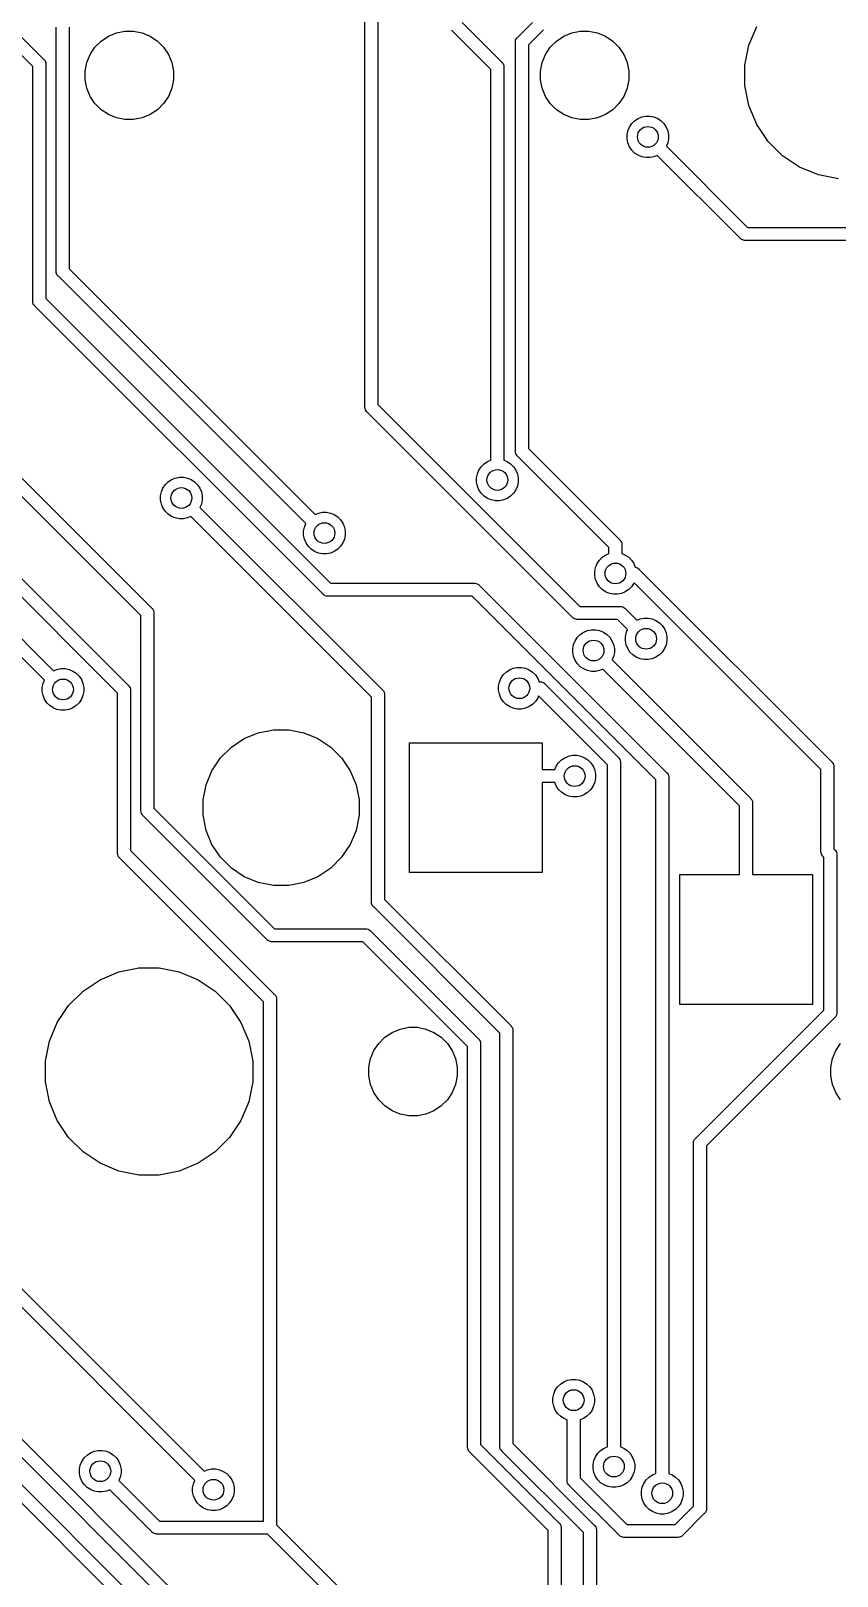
# Model space of a CAD drawing. Extents: x 1.2 to 14.9, y -4.9 to -0.3.
# Drawn here: x 8.805 to 9.416, y -3.367 to -2.196 of the extents above; entities that cross this region are included whole.
import ezdxf

# ---------------------------------------------------------------- set-up
doc = ezdxf.new("R2010")
doc.units = 0
doc.header["$MEASUREMENT"] = 0
doc.layers.add('BLACK', color=7, linetype='CONTINUOUS')

msp = doc.modelspace()

# ---------------------------------------------------------------- linework, layer by layer
at = {"layer": 'BLACK', "linetype": 'CONTINUOUS'}
for p, q in [((8.04728, -1.44973), (8.81513, -2.21758)), ((8.8069, -2.22327), (8.03905, -1.45542)), ((9.05855, -2.48132), (9.05855, -1.80537)), ((9.06839, -1.80717), (9.06839, -2.47952)), ((9.13228, -2.18998), (9.16222, -2.21992)), ((9.1742, -2.20114), (9.18556, -2.18978)), ((8.82463, -2.37834), (8.82463, -2.19347)), ((8.83448, -2.19347), (8.83448, -2.37654)), ((8.85864, -2.20398), (8.86413, -2.20031)), ((8.86413, -2.20031), (8.87023, -2.19779)), ((8.87023, -2.19779), (8.8767, -2.1965)), ((8.8767, -2.1965), (8.8833, -2.1965)), ((8.8833, -2.1965), (8.88977, -2.19779)), ((8.88977, -2.19779), (8.89587, -2.20031)), ((8.89587, -2.20031), (8.90136, -2.20398)), ((9.15399, -2.22561), (9.12405, -2.19567)), ((9.1734, -2.20204), (9.17386, -2.20148)), ((9.17386, -2.20148), (9.17402, -2.20129)), ((9.17386, -2.20148), (9.17386, -2.20148)), ((9.17402, -2.20129), (9.1742, -2.20114)), ((9.19379, -2.19547), (9.18243, -2.20683)), ((9.20364, -2.20398), (9.20913, -2.20031)), ((9.20913, -2.20031), (9.21523, -2.19779)), ((9.21523, -2.19779), (9.2217, -2.1965)), ((9.2217, -2.1965), (9.2283, -2.1965)), ((9.2283, -2.1965), (9.23477, -2.19779)), ((9.23477, -2.19779), (9.24087, -2.20031)), ((9.24087, -2.20031), (9.24635, -2.20398)), ((9.34952, -2.2071), (9.35543, -2.19282)), ((8.85031, -2.21413), (8.85398, -2.20864)), ((8.85398, -2.20864), (8.85864, -2.20398)), ((8.90136, -2.20398), (8.90602, -2.20864)), ((8.90602, -2.20864), (8.90969, -2.21413)), ((9.17257, -2.20479), (9.17266, -2.20382)), ((9.17259, -2.20503), (9.17257, -2.20479)), ((9.17259, -2.51459), (9.17259, -2.20503)), ((9.17266, -2.20382), (9.17294, -2.2029)), ((9.17294, -2.2029), (9.1734, -2.20204)), ((9.18243, -2.20683), (9.18243, -2.51279)), ((9.19531, -2.21413), (9.19898, -2.20864)), ((9.19898, -2.20864), (9.20364, -2.20398)), ((9.24635, -2.20398), (9.25102, -2.20864)), ((9.25102, -2.20864), (9.25469, -2.21413)), ((9.3465, -2.22227), (9.34952, -2.2071)), ((8.8069, -2.40099), (8.8069, -2.22327)), ((8.81513, -2.21758), (8.81532, -2.21773)), ((8.81532, -2.21773), (8.81547, -2.21792)), ((8.81547, -2.21792), (8.81547, -2.21792)), ((8.81547, -2.21792), (8.81593, -2.21848)), ((8.81593, -2.21848), (8.81624, -2.21906)), ((8.81624, -2.21906), (8.81639, -2.21934)), ((8.81639, -2.21934), (8.81667, -2.22026)), ((8.81667, -2.22026), (8.81674, -2.22099)), ((8.81674, -2.22099), (8.81674, -2.22099)), ((8.81674, -2.22099), (8.81677, -2.22123)), ((8.81677, -2.22123), (8.81674, -2.22147)), ((8.81674, -2.22147), (8.81674, -2.3992)), ((8.8465, -2.2267), (8.84779, -2.22023)), ((8.84779, -2.22023), (8.85031, -2.21413)), ((8.90969, -2.21413), (8.91221, -2.22023)), ((8.91221, -2.22023), (8.9135, -2.2267)), ((9.16222, -2.21992), (9.16241, -2.22007)), ((9.16241, -2.22007), (9.16256, -2.22026)), ((9.16256, -2.22026), (9.16303, -2.22082)), ((9.16303, -2.22082), (9.16333, -2.2214)), ((9.16333, -2.2214), (9.16348, -2.22168)), ((9.16348, -2.22168), (9.16376, -2.22261)), ((9.16376, -2.22261), (9.16383, -2.22333)), ((9.16383, -2.22333), (9.16383, -2.22333)), ((9.16383, -2.22333), (9.16386, -2.22357)), ((9.16386, -2.22357), (9.16383, -2.22381)), ((9.16383, -2.22381), (9.16383, -2.52161)), ((9.1915, -2.2267), (9.19279, -2.22023)), ((9.19279, -2.22023), (9.19531, -2.21413)), ((9.25469, -2.21413), (9.25721, -2.22023)), ((9.25721, -2.22023), (9.2585, -2.2267)), ((9.3465, -2.23773), (9.3465, -2.22227)), ((8.8465, -2.2333), (8.8465, -2.2267)), ((8.84779, -2.23977), (8.8465, -2.2333)), ((8.9135, -2.2333), (8.91221, -2.23977)), ((8.9135, -2.2267), (8.9135, -2.2333)), ((9.15399, -2.52161), (9.15399, -2.22561)), ((9.1915, -2.2333), (9.1915, -2.2267)), ((9.19279, -2.23977), (9.1915, -2.2333)), ((9.2585, -2.2333), (9.25721, -2.23977)), ((9.2585, -2.2267), (9.2585, -2.2333)), ((8.38728, -2.24596), (8.82264, -2.68131)), ((8.85031, -2.24587), (8.84779, -2.23977)), ((8.85398, -2.25135), (8.85031, -2.24587)), ((8.90969, -2.24587), (8.90602, -2.25135)), ((8.91221, -2.23977), (8.90969, -2.24587)), ((9.19531, -2.24587), (9.19279, -2.23977)), ((9.19898, -2.25135), (9.19531, -2.24587)), ((9.25469, -2.24587), (9.25102, -2.25135)), ((9.25721, -2.23977), (9.25469, -2.24587)), ((9.34952, -2.2529), (9.3465, -2.23773)), ((8.81568, -2.68827), (8.37905, -2.25165)), ((8.87114, -2.69822), (8.43038, -2.25746)), ((8.43861, -2.25177), (8.87937, -2.69253)), ((8.85864, -2.25602), (8.85398, -2.25135)), ((8.86413, -2.25969), (8.85864, -2.25602)), ((8.87023, -2.26221), (8.86413, -2.25969)), ((8.89587, -2.25969), (8.88977, -2.26221)), ((8.90136, -2.25602), (8.89587, -2.25969)), ((8.90602, -2.25135), (8.90136, -2.25602)), ((9.20364, -2.25602), (9.19898, -2.25135)), ((9.20913, -2.25969), (9.20364, -2.25602)), ((9.21523, -2.26221), (9.20913, -2.25969)), ((9.24087, -2.25969), (9.23477, -2.26221)), ((9.24635, -2.25602), (9.24087, -2.25969)), ((9.25102, -2.25135), (9.24635, -2.25602)), ((9.35543, -2.26718), (9.34952, -2.2529)), ((8.8767, -2.2635), (8.87023, -2.26221)), ((8.8833, -2.2635), (8.8767, -2.2635)), ((8.88977, -2.26221), (8.8833, -2.2635)), ((9.2217, -2.2635), (9.21523, -2.26221)), ((9.2283, -2.2635), (9.2217, -2.2635)), ((9.23477, -2.26221), (9.2283, -2.2635)), ((9.25717, -2.27504), (9.25777, -2.272)), ((9.25777, -2.272), (9.25896, -2.26913)), ((9.25896, -2.26913), (9.26069, -2.26655)), ((9.26069, -2.26655), (9.26288, -2.26436)), ((9.26288, -2.26436), (9.26546, -2.26263)), ((9.26546, -2.26263), (9.26832, -2.26145)), ((9.26832, -2.26145), (9.27137, -2.26084)), ((9.27137, -2.26084), (9.27447, -2.26084)), ((9.27447, -2.26084), (9.27751, -2.26145)), ((9.27751, -2.26145), (9.28038, -2.26263)), ((9.28038, -2.26263), (9.28296, -2.26436)), ((9.28296, -2.26436), (9.28515, -2.26655)), ((9.28515, -2.26655), (9.28687, -2.26913)), ((9.28687, -2.26913), (9.28806, -2.272)), ((9.28806, -2.272), (9.28867, -2.27504)), ((9.36403, -2.28004), (9.35543, -2.26718)), ((9.25717, -2.27814), (9.25717, -2.27504)), ((9.25777, -2.28118), (9.25717, -2.27814)), ((9.25896, -2.28405), (9.25777, -2.28118)), ((9.28806, -2.28118), (9.28701, -2.28372)), ((9.28701, -2.28372), (9.34848, -2.34519)), ((9.28867, -2.27814), (9.28806, -2.28118)), ((9.28867, -2.27504), (9.28867, -2.27814)), ((9.37496, -2.29097), (9.36403, -2.28004)), ((9.26069, -2.28663), (9.25896, -2.28405)), ((9.26288, -2.28882), (9.26069, -2.28663)), ((9.26546, -2.29055), (9.26288, -2.28882)), ((9.26832, -2.29173), (9.26546, -2.29055)), ((9.27137, -2.29234), (9.26832, -2.29173)), ((9.27447, -2.29234), (9.27137, -2.29234)), ((9.27751, -2.29173), (9.27447, -2.29234)), ((9.28005, -2.29068), (9.27751, -2.29173)), ((9.34279, -2.35342), (9.28005, -2.29068)), ((9.38782, -2.29957), (9.37496, -2.29097)), ((9.4021, -2.30548), (9.38782, -2.29957)), ((9.41727, -2.3085), (9.4021, -2.30548)), ((8.59182, -2.3285), (8.8971, -2.63378)), ((8.88887, -2.63947), (8.58359, -2.33419)), ((9.34294, -2.35361), (9.34279, -2.35342)), ((9.34313, -2.35376), (9.34294, -2.35361)), ((9.34369, -2.35423), (9.34313, -2.35376)), ((9.34848, -2.34519), (9.49147, -2.34519)), ((9.34455, -2.35468), (9.34369, -2.35423)), ((9.34548, -2.35496), (9.34455, -2.35468)), ((9.3462, -2.35504), (9.34548, -2.35496)), ((9.34644, -2.35506), (9.3462, -2.35504)), ((9.3462, -2.35504), (9.3462, -2.35504)), ((9.34668, -2.35504), (9.34644, -2.35506)), ((9.49147, -2.35504), (9.34668, -2.35504)), ((8.83448, -2.37654), (9.02073, -2.56279)), ((8.82461, -2.37858), (8.82463, -2.37834)), ((8.82463, -2.37882), (8.82461, -2.37858)), ((8.82471, -2.37954), (8.82463, -2.37882)), ((8.82463, -2.37882), (8.82463, -2.37882)), ((8.82499, -2.38047), (8.82471, -2.37954)), ((8.82544, -2.38133), (8.82499, -2.38047)), ((8.82606, -2.38208), (8.82544, -2.38133)), ((8.82625, -2.38223), (8.82606, -2.38208)), ((9.01377, -2.56975), (8.82625, -2.38223)), ((8.81674, -2.3992), (9.03251, -2.61497)), ((8.80688, -2.40124), (8.8069, -2.40099)), ((8.80697, -2.4022), (8.80688, -2.40124)), ((8.80725, -2.40313), (8.80697, -2.4022)), ((8.80771, -2.40398), (8.80725, -2.40313)), ((8.80813, -2.40449), (8.80771, -2.40398)), ((8.80833, -2.40473), (8.80813, -2.40449)), ((8.80851, -2.40489), (8.80833, -2.40473)), ((9.02683, -2.6232), (8.80851, -2.40489)), ((9.05853, -2.48156), (9.05855, -2.48132)), ((9.05855, -2.4818), (9.05853, -2.48156)), ((9.05862, -2.48252), (9.05855, -2.4818)), ((9.05855, -2.4818), (9.05855, -2.4818)), ((9.0589, -2.48345), (9.05862, -2.48252)), ((9.06839, -2.47952), (9.22133, -2.63246)), ((9.05936, -2.48431), (9.0589, -2.48345)), ((9.05998, -2.48506), (9.05936, -2.48431)), ((9.06016, -2.48521), (9.05998, -2.48506)), ((9.21564, -2.64069), (9.06016, -2.48521)), ((9.17257, -2.51483), (9.17259, -2.51459)), ((9.17259, -2.51507), (9.17257, -2.51483)), ((9.17266, -2.5158), (9.17259, -2.51507)), ((9.17259, -2.51507), (9.17259, -2.51507)), ((9.17294, -2.51672), (9.17266, -2.5158)), ((9.1734, -2.51758), (9.17294, -2.51672)), ((9.17402, -2.51833), (9.1734, -2.51758)), ((9.18243, -2.51279), (9.2517, -2.58206)), ((9.14377, -2.53202), (9.14496, -2.52916)), ((9.14496, -2.52916), (9.14668, -2.52658)), ((9.14668, -2.52658), (9.14887, -2.52439)), ((9.14887, -2.52439), (9.15145, -2.52266)), ((9.15145, -2.52266), (9.15399, -2.52161)), ((9.16383, -2.52161), (9.16637, -2.52266)), ((9.16637, -2.52266), (9.16895, -2.52439)), ((9.16895, -2.52439), (9.17115, -2.52658)), ((9.17115, -2.52658), (9.17287, -2.52916)), ((9.17287, -2.52916), (9.17406, -2.53202)), ((9.1742, -2.51848), (9.17402, -2.51833)), ((9.24347, -2.58775), (9.1742, -2.51848)), ((8.90553, -2.54284), (8.90725, -2.54026)), ((8.90725, -2.54026), (8.90945, -2.53807)), ((8.90945, -2.53807), (8.91202, -2.53634)), ((8.91202, -2.53634), (8.91489, -2.53516)), ((8.91489, -2.53516), (8.91793, -2.53455)), ((8.91793, -2.53455), (8.92104, -2.53455)), ((8.92104, -2.53455), (8.92408, -2.53516)), ((8.92408, -2.53516), (8.92694, -2.53634)), ((8.92694, -2.53634), (8.92952, -2.53807)), ((8.92952, -2.53807), (8.93172, -2.54026)), ((8.93172, -2.54026), (8.93344, -2.54284)), ((9.14317, -2.53507), (9.14377, -2.53202)), ((9.14317, -2.53817), (9.14317, -2.53507)), ((9.14377, -2.54121), (9.14317, -2.53817)), ((9.14496, -2.54408), (9.14377, -2.54121)), ((9.17406, -2.54121), (9.17287, -2.54408)), ((9.17406, -2.53202), (9.17466, -2.53507)), ((9.17466, -2.53817), (9.17406, -2.54121)), ((9.17466, -2.53507), (9.17466, -2.53817)), ((8.90374, -2.54875), (8.90434, -2.54571)), ((8.90374, -2.55185), (8.90374, -2.54875)), ((8.90434, -2.55489), (8.90374, -2.55185)), ((8.90434, -2.54571), (8.90553, -2.54284)), ((8.93344, -2.54284), (8.93463, -2.54571)), ((8.93463, -2.54571), (8.93523, -2.54875)), ((8.93523, -2.55185), (8.93463, -2.55489)), ((8.93523, -2.54875), (8.93523, -2.55185)), ((9.14668, -2.54666), (9.14496, -2.54408)), ((9.14887, -2.54885), (9.14668, -2.54666)), ((9.15145, -2.55057), (9.14887, -2.54885)), ((9.15432, -2.55176), (9.15145, -2.55057)), ((9.15736, -2.55237), (9.15432, -2.55176)), ((9.16046, -2.55237), (9.15736, -2.55237)), ((9.16351, -2.55176), (9.16046, -2.55237)), ((9.16637, -2.55057), (9.16351, -2.55176)), ((9.16895, -2.54885), (9.16637, -2.55057)), ((9.17115, -2.54666), (9.16895, -2.54885)), ((9.17287, -2.54408), (9.17115, -2.54666)), ((8.90553, -2.55776), (8.90434, -2.55489)), ((8.90725, -2.56034), (8.90553, -2.55776)), ((8.90945, -2.56253), (8.90725, -2.56034)), ((8.91202, -2.56425), (8.90945, -2.56253)), ((8.91489, -2.56544), (8.91202, -2.56425)), ((8.92662, -2.56439), (8.92408, -2.56544)), ((9.06357, -2.70134), (8.92662, -2.56439)), ((8.93463, -2.55489), (8.93358, -2.55743)), ((8.93358, -2.55743), (9.0718, -2.69565)), ((9.02073, -2.56279), (9.02327, -2.56174)), ((9.02327, -2.56174), (9.02631, -2.56114)), ((9.02631, -2.56114), (9.02941, -2.56114)), ((9.02941, -2.56114), (9.03246, -2.56174)), ((9.03246, -2.56174), (9.03532, -2.56293)), ((9.03532, -2.56293), (9.0379, -2.56465)), ((9.0379, -2.56465), (9.04009, -2.56685)), ((8.91793, -2.56605), (8.91489, -2.56544)), ((8.92104, -2.56605), (8.91793, -2.56605)), ((8.92408, -2.56544), (8.92104, -2.56605)), ((9.01211, -2.57533), (9.01272, -2.57229)), ((9.01211, -2.57844), (9.01211, -2.57533)), ((9.01272, -2.57229), (9.01377, -2.56975)), ((9.04009, -2.56685), (9.04182, -2.56943)), ((9.04182, -2.56943), (9.04301, -2.57229)), ((9.04301, -2.57229), (9.04361, -2.57533)), ((9.04361, -2.57533), (9.04361, -2.57844)), ((9.01272, -2.58148), (9.01211, -2.57844)), ((9.01391, -2.58435), (9.01272, -2.58148)), ((9.01563, -2.58692), (9.01391, -2.58435)), ((9.01782, -2.58912), (9.01563, -2.58692)), ((9.04009, -2.58692), (9.0379, -2.58912)), ((9.04182, -2.58435), (9.04009, -2.58692)), ((9.04301, -2.58148), (9.04182, -2.58435)), ((9.04361, -2.57844), (9.04301, -2.58148)), ((9.24347, -2.59249), (9.24347, -2.58775)), ((9.2517, -2.58206), (9.25189, -2.58222)), ((9.25189, -2.58222), (9.25204, -2.5824)), ((9.25204, -2.5824), (9.25204, -2.5824)), ((9.25204, -2.5824), (9.25251, -2.58297)), ((9.25251, -2.58297), (9.25289, -2.58369)), ((9.25289, -2.58369), (9.25296, -2.58382)), ((9.25296, -2.58382), (9.25324, -2.58475)), ((9.25324, -2.58475), (9.25331, -2.58547)), ((9.25331, -2.58547), (9.25331, -2.58547)), ((9.25331, -2.58547), (9.25334, -2.58571)), ((9.25334, -2.58571), (9.25331, -2.58595)), ((9.25331, -2.58595), (9.25331, -2.59249)), ((9.0204, -2.59084), (9.01782, -2.58912)), ((9.02327, -2.59203), (9.0204, -2.59084)), ((9.02631, -2.59263), (9.02327, -2.59203)), ((9.02941, -2.59263), (9.02631, -2.59263)), ((9.03246, -2.59203), (9.02941, -2.59263)), ((9.03532, -2.59084), (9.03246, -2.59203)), ((9.0379, -2.58912), (9.03532, -2.59084)), ((9.23444, -2.60004), (9.23616, -2.59746)), ((9.23616, -2.59746), (9.23835, -2.59527)), ((9.23835, -2.59527), (9.24093, -2.59354)), ((9.24093, -2.59354), (9.24347, -2.59249)), ((9.25331, -2.59249), (9.25585, -2.59354)), ((9.25585, -2.59354), (9.25843, -2.59527)), ((9.25843, -2.59527), (9.26063, -2.59746)), ((9.26063, -2.59746), (9.26235, -2.60004)), ((9.23265, -2.60595), (9.23325, -2.60291)), ((9.23265, -2.60905), (9.23265, -2.60595)), ((9.23325, -2.61209), (9.23265, -2.60905)), ((9.23325, -2.60291), (9.23444, -2.60004)), ((9.26235, -2.60004), (9.26343, -2.60265)), ((9.26343, -2.60265), (9.26344, -2.60265)), ((9.26344, -2.60265), (9.26436, -2.60293)), ((9.26436, -2.60293), (9.26522, -2.60339)), ((9.26522, -2.60339), (9.26597, -2.604)), ((9.26597, -2.604), (9.26612, -2.60419)), ((9.26612, -2.60419), (9.41229, -2.75036)), ((9.02698, -2.62339), (9.02683, -2.6232)), ((9.02717, -2.62354), (9.02698, -2.62339)), ((9.03251, -2.61497), (9.1415, -2.61497)), ((9.1415, -2.61497), (9.14174, -2.61494)), ((9.14174, -2.61494), (9.14198, -2.61497)), ((9.14198, -2.61497), (9.14198, -2.61497)), ((9.14198, -2.61497), (9.1427, -2.61504)), ((9.1427, -2.61504), (9.14363, -2.61532)), ((9.14363, -2.61532), (9.14448, -2.61578)), ((9.14448, -2.61578), (9.14523, -2.61639)), ((9.14523, -2.61639), (9.14539, -2.61658)), ((9.14539, -2.61658), (9.28715, -2.75835)), ((9.23444, -2.61496), (9.23325, -2.61209)), ((9.23616, -2.61754), (9.23444, -2.61496)), ((9.23835, -2.61973), (9.23616, -2.61754)), ((9.24093, -2.62146), (9.23835, -2.61973)), ((9.2438, -2.62264), (9.24093, -2.62146)), ((9.24684, -2.62325), (9.2438, -2.62264)), ((9.24994, -2.62325), (9.24684, -2.62325)), ((9.25299, -2.62264), (9.24994, -2.62325)), ((9.25585, -2.62146), (9.25299, -2.62264)), ((9.25843, -2.61973), (9.25585, -2.62146)), ((9.26063, -2.61754), (9.25843, -2.61973)), ((9.26235, -2.61496), (9.26063, -2.61754)), ((9.26253, -2.61452), (9.26235, -2.61496)), ((9.40406, -2.75605), (9.26253, -2.61452)), ((8.8971, -2.63378), (8.89729, -2.63393)), ((8.89729, -2.63393), (8.89744, -2.63412)), ((8.89744, -2.63412), (8.8979, -2.63468)), ((8.8979, -2.63468), (8.89801, -2.63489)), ((8.89801, -2.63489), (8.89836, -2.63554)), ((9.02754, -2.62384), (9.02717, -2.62354)), ((9.02717, -2.62354), (9.02717, -2.62354)), ((9.02773, -2.624), (9.02754, -2.62384)), ((9.02858, -2.62446), (9.02773, -2.624)), ((9.02951, -2.62474), (9.02858, -2.62446)), ((9.03023, -2.62481), (9.02951, -2.62474)), ((9.03024, -2.62481), (9.03023, -2.62481)), ((9.03048, -2.62483), (9.03024, -2.62481)), ((9.03072, -2.62481), (9.03048, -2.62483)), ((9.1397, -2.62481), (9.03072, -2.62481)), ((9.27892, -2.76403), (9.1397, -2.62481)), ((9.22133, -2.63246), (9.25172, -2.63246)), ((9.25172, -2.63246), (9.25196, -2.63243)), ((9.25196, -2.63243), (9.25221, -2.63246)), ((9.25221, -2.63246), (9.25221, -2.63246)), ((9.25221, -2.63246), (9.25293, -2.63253)), ((9.25293, -2.63253), (9.25386, -2.63281)), ((9.25386, -2.63281), (9.25471, -2.63327)), ((9.25471, -2.63327), (9.25546, -2.63388)), ((9.25546, -2.63388), (9.25562, -2.63407)), ((9.25562, -2.63407), (9.26448, -2.64294)), ((8.88887, -2.78728), (8.88887, -2.63947)), ((8.89836, -2.63554), (8.89864, -2.63646)), ((8.89864, -2.63646), (8.89871, -2.63719)), ((8.89871, -2.63719), (8.89871, -2.63719)), ((8.89871, -2.63719), (8.89874, -2.63743)), ((8.89874, -2.63743), (8.89871, -2.63767)), ((8.89871, -2.63767), (8.89871, -2.78549)), ((9.21579, -2.64087), (9.21564, -2.64069)), ((9.21598, -2.64103), (9.21579, -2.64087)), ((9.2162, -2.64121), (9.21598, -2.64103)), ((9.21598, -2.64103), (9.21598, -2.64103)), ((9.21654, -2.64149), (9.2162, -2.64121)), ((9.2174, -2.64195), (9.21654, -2.64149)), ((9.21833, -2.64223), (9.2174, -2.64195)), ((9.21905, -2.6423), (9.21833, -2.64223)), ((9.21929, -2.64232), (9.21905, -2.6423)), ((9.21905, -2.6423), (9.21905, -2.6423)), ((9.21953, -2.6423), (9.21929, -2.64232)), ((9.24993, -2.6423), (9.21953, -2.6423)), ((9.25752, -2.6499), (9.24993, -2.6423)), ((9.26448, -2.64294), (9.26702, -2.64188)), ((9.26702, -2.64188), (9.27006, -2.64128)), ((9.27006, -2.64128), (9.27317, -2.64128)), ((9.27317, -2.64128), (9.27621, -2.64188)), ((9.27621, -2.64188), (9.27907, -2.64307)), ((9.27907, -2.64307), (9.28165, -2.6448)), ((9.28165, -2.6448), (9.28385, -2.64699)), ((9.21664, -2.66134), (9.21782, -2.65848)), ((9.21782, -2.65848), (9.21955, -2.6559)), ((9.21955, -2.6559), (9.22174, -2.6537)), ((9.22174, -2.6537), (9.22432, -2.65198)), ((9.22432, -2.65198), (9.22719, -2.65079)), ((9.22719, -2.65079), (9.23023, -2.65019)), ((9.23023, -2.65019), (9.23333, -2.65019)), ((9.23333, -2.65019), (9.23637, -2.65079)), ((9.23637, -2.65079), (9.23924, -2.65198)), ((9.23924, -2.65198), (9.24182, -2.6537)), ((9.24182, -2.6537), (9.24401, -2.6559)), ((9.24401, -2.6559), (9.24574, -2.65848)), ((9.24574, -2.65848), (9.24692, -2.66134)), ((9.25587, -2.65548), (9.25647, -2.65243)), ((9.25587, -2.65858), (9.25587, -2.65548)), ((9.25647, -2.66162), (9.25587, -2.65858)), ((9.25647, -2.65243), (9.25752, -2.6499)), ((9.28385, -2.64699), (9.28557, -2.64957)), ((9.28557, -2.64957), (9.28676, -2.65243)), ((9.28676, -2.65243), (9.28736, -2.65548)), ((9.28736, -2.65858), (9.28676, -2.66162)), ((9.28736, -2.65548), (9.28736, -2.65858)), ((9.21603, -2.66439), (9.21664, -2.66134)), ((9.21603, -2.66749), (9.21603, -2.66439)), ((9.21664, -2.67053), (9.21603, -2.66749)), ((9.24692, -2.66134), (9.24753, -2.66439)), ((9.24753, -2.66749), (9.24692, -2.67053)), ((9.24753, -2.66439), (9.24753, -2.66749)), ((9.25766, -2.66449), (9.25647, -2.66162)), ((9.25938, -2.66707), (9.25766, -2.66449)), ((9.26158, -2.66926), (9.25938, -2.66707)), ((9.26415, -2.67098), (9.26158, -2.66926)), ((9.28165, -2.66926), (9.27907, -2.67098)), ((9.28385, -2.66707), (9.28165, -2.66926)), ((9.28557, -2.66449), (9.28385, -2.66707)), ((9.28676, -2.66162), (9.28557, -2.66449)), ((8.82264, -2.68131), (8.82518, -2.68026)), ((8.82518, -2.68026), (8.82822, -2.67966)), ((8.82822, -2.67966), (8.83132, -2.67966)), ((8.83132, -2.67966), (8.83437, -2.68026)), ((8.83437, -2.68026), (8.83723, -2.68145)), ((8.83723, -2.68145), (8.83981, -2.68317)), ((9.16549, -2.68226), (9.16807, -2.68054)), ((9.16807, -2.68054), (9.17094, -2.67935)), ((9.17094, -2.67935), (9.17398, -2.67874)), ((9.17398, -2.67874), (9.17708, -2.67874)), ((9.17708, -2.67874), (9.18013, -2.67935)), ((9.18013, -2.67935), (9.18299, -2.68054)), ((9.18299, -2.68054), (9.18557, -2.68226)), ((9.21782, -2.6734), (9.21664, -2.67053)), ((9.21955, -2.67598), (9.21782, -2.6734)), ((9.22174, -2.67817), (9.21955, -2.67598)), ((9.22432, -2.67989), (9.22174, -2.67817)), ((9.22719, -2.68108), (9.22432, -2.67989)), ((9.23023, -2.68169), (9.22719, -2.68108)), ((9.23333, -2.68169), (9.23023, -2.68169)), ((9.23637, -2.68108), (9.23333, -2.68169)), ((9.23891, -2.68003), (9.23637, -2.68108)), ((9.34244, -2.78356), (9.23891, -2.68003)), ((9.24692, -2.67053), (9.24587, -2.67307)), ((9.24587, -2.67307), (9.35067, -2.77787)), ((9.26702, -2.67217), (9.26415, -2.67098)), ((9.27006, -2.67278), (9.26702, -2.67217)), ((9.27317, -2.67278), (9.27006, -2.67278)), ((9.27621, -2.67217), (9.27317, -2.67278)), ((9.27907, -2.67098), (9.27621, -2.67217)), ((8.81402, -2.69385), (8.81463, -2.69081)), ((8.81463, -2.69081), (8.81568, -2.68827)), ((8.83981, -2.68317), (8.842, -2.68537)), ((8.842, -2.68537), (8.84373, -2.68795)), ((8.84373, -2.68795), (8.84491, -2.69081)), ((8.84491, -2.69081), (8.84552, -2.69385)), ((8.87937, -2.69253), (8.87956, -2.69268)), ((8.87956, -2.69268), (8.87971, -2.69287)), ((8.87971, -2.69287), (8.87971, -2.69287)), ((8.87971, -2.69287), (8.88009, -2.69333)), ((8.88009, -2.69333), (8.88017, -2.69343)), ((8.88017, -2.69343), (8.88063, -2.69428)), ((9.15978, -2.69294), (9.16039, -2.6899)), ((9.15978, -2.69604), (9.15978, -2.69294)), ((9.16039, -2.6899), (9.16158, -2.68703)), ((9.16158, -2.68703), (9.1633, -2.68445)), ((9.1633, -2.68445), (9.16549, -2.68226)), ((9.18557, -2.68226), (9.18776, -2.68445)), ((9.18776, -2.68445), (9.18949, -2.68703)), ((9.18949, -2.68703), (9.19054, -2.68957)), ((9.19054, -2.68957), (9.19102, -2.68957)), ((9.19102, -2.68957), (9.19126, -2.68955)), ((9.19126, -2.68955), (9.1915, -2.68957)), ((9.1915, -2.68957), (9.19151, -2.68957)), ((9.19151, -2.68957), (9.19223, -2.68964)), ((9.19223, -2.68964), (9.19316, -2.68992)), ((9.19316, -2.68992), (9.19401, -2.69038)), ((9.19401, -2.69038), (9.19476, -2.691)), ((9.19476, -2.691), (9.19491, -2.69118)), ((9.19491, -2.69118), (9.25049, -2.74676)), ((8.81402, -2.69696), (8.81402, -2.69385)), ((8.81463, -2.7), (8.81402, -2.69696)), ((8.81582, -2.70287), (8.81463, -2.7)), ((8.81754, -2.70544), (8.81582, -2.70287)), ((8.81973, -2.70764), (8.81754, -2.70544)), ((8.842, -2.70544), (8.83981, -2.70764)), ((8.84373, -2.70287), (8.842, -2.70544)), ((8.84491, -2.7), (8.84373, -2.70287)), ((8.84552, -2.69696), (8.84491, -2.7)), ((8.84552, -2.69385), (8.84552, -2.69696)), ((8.87114, -2.81931), (8.87114, -2.69822)), ((8.88063, -2.69428), (8.88091, -2.69521)), ((8.88091, -2.69521), (8.88098, -2.69594)), ((8.88098, -2.69594), (8.88098, -2.69594)), ((8.88098, -2.69594), (8.881, -2.69618)), ((8.881, -2.69618), (8.88098, -2.69642)), ((8.88098, -2.69642), (8.88098, -2.81751)), ((9.06357, -2.8564), (9.06357, -2.70134)), ((9.0718, -2.69565), (9.07198, -2.69581)), ((9.07198, -2.69581), (9.07214, -2.69599)), ((9.07214, -2.69599), (9.07214, -2.69599)), ((9.07214, -2.69599), (9.0726, -2.69656)), ((9.0726, -2.69656), (9.07281, -2.69696)), ((9.07281, -2.69696), (9.07306, -2.69741)), ((9.07306, -2.69741), (9.07334, -2.69834)), ((9.07334, -2.69834), (9.07341, -2.69906)), ((9.07341, -2.69906), (9.07341, -2.69906)), ((9.07341, -2.69906), (9.07343, -2.6993)), ((9.07343, -2.6993), (9.07341, -2.69954)), ((9.07341, -2.69954), (9.07341, -2.8546)), ((9.16039, -2.69909), (9.15978, -2.69604)), ((9.16158, -2.70195), (9.16039, -2.69909)), ((9.1633, -2.70453), (9.16158, -2.70195)), ((9.16549, -2.70672), (9.1633, -2.70453)), ((9.18776, -2.70453), (9.18557, -2.70672)), ((9.18949, -2.70195), (9.18776, -2.70453)), ((9.19015, -2.70034), (9.18949, -2.70195)), ((9.24226, -2.75245), (9.19015, -2.70034)), ((8.82231, -2.70936), (8.81973, -2.70764)), ((8.82518, -2.71055), (8.82231, -2.70936)), ((8.82822, -2.71115), (8.82518, -2.71055)), ((8.83132, -2.71115), (8.82822, -2.71115)), ((8.83437, -2.71055), (8.83132, -2.71115)), ((8.83723, -2.70936), (8.83437, -2.71055)), ((8.83981, -2.70764), (8.83723, -2.70936)), ((9.16807, -2.70845), (9.16549, -2.70672)), ((9.17094, -2.70963), (9.16807, -2.70845)), ((9.17398, -2.71024), (9.17094, -2.70963)), ((9.17708, -2.71024), (9.17398, -2.71024)), ((9.18013, -2.70963), (9.17708, -2.71024)), ((9.18299, -2.70845), (9.18013, -2.70963)), ((9.18557, -2.70672), (9.18299, -2.70845)), ((8.96703, -2.73267), (8.97777, -2.72821)), ((8.97777, -2.72821), (8.98918, -2.72594)), ((8.98918, -2.72594), (9.00082, -2.72594)), ((9.00082, -2.72594), (9.01223, -2.72821)), ((9.01223, -2.72821), (9.02297, -2.73267)), ((8.94913, -2.74735), (8.95735, -2.73913)), ((8.95735, -2.73913), (8.96703, -2.73267)), ((9.02297, -2.73267), (9.03265, -2.73913)), ((9.03265, -2.73913), (9.04087, -2.74735)), ((9.09244, -2.83421), (9.09244, -2.73579)), ((9.09244, -2.73579), (9.19283, -2.73579)), ((9.19283, -2.73579), (9.19283, -2.75618)), ((8.94267, -2.75703), (8.94913, -2.74735)), ((9.04087, -2.74735), (9.04733, -2.75703)), ((9.20353, -2.75364), (9.20526, -2.75106)), ((9.20526, -2.75106), (9.20745, -2.74887)), ((9.20745, -2.74887), (9.21003, -2.74715)), ((9.21003, -2.74715), (9.21289, -2.74596)), ((9.21289, -2.74596), (9.21594, -2.74535)), ((9.21594, -2.74535), (9.21904, -2.74535)), ((9.21904, -2.74535), (9.22208, -2.74596)), ((9.22208, -2.74596), (9.22495, -2.74715)), ((9.22495, -2.74715), (9.22753, -2.74887)), ((9.22753, -2.74887), (9.22972, -2.75106)), ((9.22972, -2.75106), (9.23144, -2.75364)), ((9.25049, -2.74676), (9.25068, -2.74691)), ((9.25068, -2.74691), (9.25083, -2.7471)), ((9.25083, -2.7471), (9.25083, -2.7471)), ((9.25083, -2.7471), (9.25108, -2.74741)), ((9.25108, -2.74741), (9.25129, -2.74766)), ((9.25129, -2.74766), (9.25175, -2.74852)), ((9.25175, -2.74852), (9.25203, -2.74944)), ((9.25203, -2.74944), (9.2521, -2.75017)), ((9.2521, -2.75017), (9.2521, -2.75017)), ((9.2521, -2.75017), (9.25213, -2.75041)), ((9.25213, -2.75041), (9.2521, -2.75065)), ((9.2521, -2.75065), (9.2521, -3.26941)), ((9.41229, -2.75036), (9.41248, -2.75052)), ((9.41248, -2.75052), (9.41263, -2.7507)), ((9.41263, -2.7507), (9.41263, -2.7507)), ((9.41263, -2.7507), (9.41282, -2.75093)), ((9.41282, -2.75093), (9.4131, -2.75126)), ((9.4131, -2.75126), (9.41355, -2.75212)), ((9.41355, -2.75212), (9.41383, -2.75305)), ((8.93821, -2.76777), (8.94267, -2.75703)), ((9.04733, -2.75703), (9.05179, -2.76777)), ((9.19283, -2.75618), (9.20248, -2.75618)), ((9.20248, -2.75618), (9.20353, -2.75364)), ((9.23144, -2.75364), (9.23263, -2.75651)), ((9.23263, -2.75651), (9.23324, -2.75955)), ((9.23324, -2.76265), (9.23263, -2.7657)), ((9.23324, -2.75955), (9.23324, -2.76265)), ((9.24226, -3.26941), (9.24226, -2.75245)), ((9.28715, -2.75835), (9.28734, -2.7585)), ((9.28734, -2.7585), (9.28749, -2.75869)), ((9.28749, -2.75869), (9.28795, -2.75925)), ((9.28795, -2.75925), (9.28812, -2.75955)), ((9.28812, -2.75955), (9.28841, -2.7601)), ((9.28841, -2.7601), (9.28869, -2.76103)), ((9.28869, -2.76103), (9.28876, -2.76175)), ((9.28876, -2.76175), (9.28876, -2.76175)), ((9.28876, -2.76175), (9.28879, -2.762)), ((9.28879, -2.762), (9.28876, -2.76224)), ((9.28876, -2.76224), (9.28876, -3.28965)), ((9.40406, -2.81814), (9.40406, -2.75605)), ((9.41383, -2.75305), (9.41391, -2.75377)), ((9.41391, -2.75377), (9.41391, -2.75377)), ((9.41391, -2.75377), (9.41393, -2.75401)), ((9.41393, -2.75401), (9.41391, -2.75425)), ((9.41391, -2.75425), (9.41391, -2.81635)), ((8.93594, -2.77918), (8.93821, -2.76777)), ((9.05179, -2.76777), (9.05406, -2.77918)), ((9.20248, -2.76602), (9.19283, -2.76602)), ((9.19283, -2.76602), (9.19283, -2.83421)), ((9.20353, -2.76856), (9.20248, -2.76602)), ((9.20526, -2.77114), (9.20353, -2.76856)), ((9.20745, -2.77333), (9.20526, -2.77114)), ((9.21003, -2.77506), (9.20745, -2.77333)), ((9.21289, -2.77625), (9.21003, -2.77506)), ((9.22495, -2.77506), (9.22208, -2.77625)), ((9.22753, -2.77333), (9.22495, -2.77506)), ((9.22972, -2.77114), (9.22753, -2.77333)), ((9.23144, -2.76856), (9.22972, -2.77114)), ((9.23263, -2.7657), (9.23144, -2.76856)), ((9.27892, -3.28965), (9.27892, -2.76403)), ((8.88885, -2.78752), (8.88887, -2.78728)), ((8.89871, -2.78549), (8.99002, -2.87679)), ((8.93594, -2.79082), (8.93594, -2.77918)), ((9.05406, -2.77918), (9.05406, -2.79082)), ((9.21594, -2.77685), (9.21289, -2.77625)), ((9.21904, -2.77685), (9.21594, -2.77685)), ((9.22208, -2.77625), (9.21904, -2.77685)), ((9.34244, -2.83579), (9.34244, -2.78356)), ((9.35067, -2.77787), (9.35086, -2.77802)), ((9.35086, -2.77802), (9.35101, -2.77821)), ((9.35101, -2.77821), (9.35101, -2.77821)), ((9.35101, -2.77821), (9.35147, -2.77877)), ((9.35147, -2.77877), (9.35169, -2.77918)), ((9.35169, -2.77918), (9.35193, -2.77963)), ((9.35193, -2.77963), (9.35221, -2.78055)), ((9.35221, -2.78055), (9.35228, -2.78128)), ((9.35228, -2.78128), (9.35228, -2.78128)), ((9.35228, -2.78128), (9.35231, -2.78152)), ((9.35231, -2.78152), (9.35228, -2.78176)), ((9.35228, -2.78176), (9.35228, -2.83579)), ((8.88894, -2.78849), (8.88885, -2.78752)), ((8.88922, -2.78942), (8.88894, -2.78849)), ((8.88968, -2.79027), (8.88922, -2.78942)), ((8.89011, -2.7908), (8.88968, -2.79027)), ((8.89029, -2.79102), (8.89011, -2.7908)), ((8.89048, -2.79117), (8.89029, -2.79102)), ((8.98433, -2.88502), (8.89048, -2.79117)), ((8.93821, -2.80223), (8.93594, -2.79082)), ((9.05406, -2.79082), (9.05179, -2.80223)), ((8.94267, -2.81297), (8.93821, -2.80223)), ((9.05179, -2.80223), (9.04733, -2.81297)), ((8.87111, -2.81955), (8.87114, -2.81931)), ((8.87114, -2.81979), (8.87111, -2.81955)), ((8.87114, -2.81984), (8.87114, -2.81979)), ((8.87121, -2.82052), (8.87114, -2.81984)), ((8.87149, -2.82144), (8.87121, -2.82052)), ((8.87195, -2.8223), (8.87149, -2.82144)), ((8.87231, -2.82274), (8.87195, -2.8223)), ((8.88098, -2.81751), (8.98998, -2.92651)), ((8.94913, -2.82265), (8.94267, -2.81297)), ((9.04733, -2.81297), (9.04087, -2.82265)), ((9.40404, -2.81839), (9.40406, -2.81814)), ((9.40406, -2.81863), (9.40404, -2.81839)), ((9.40411, -2.81909), (9.40406, -2.81863)), ((9.40413, -2.81935), (9.40411, -2.81909)), ((9.40442, -2.82028), (9.40413, -2.81935)), ((9.40487, -2.82113), (9.40442, -2.82028)), ((9.40531, -2.82167), (9.40487, -2.82113)), ((9.40549, -2.82188), (9.40531, -2.82167)), ((9.40568, -2.82204), (9.40549, -2.82188)), ((9.40638, -2.82274), (9.40568, -2.82204)), ((9.41391, -2.81635), (9.41461, -2.81705)), ((9.41461, -2.81705), (9.4148, -2.8172)), ((9.4148, -2.8172), (9.41541, -2.81795)), ((9.41541, -2.81795), (9.41587, -2.81881)), ((9.41587, -2.81881), (9.41615, -2.81974)), ((9.41615, -2.81974), (9.41622, -2.82046)), ((9.41622, -2.82046), (9.41622, -2.82046)), ((9.41622, -2.82046), (9.41624, -2.8207)), ((9.41624, -2.8207), (9.41622, -2.82094)), ((9.41622, -2.82094), (9.41622, -2.94021)), ((8.87256, -2.82305), (8.87231, -2.82274)), ((8.87275, -2.8232), (8.87256, -2.82305)), ((8.98175, -2.9322), (8.87275, -2.8232)), ((8.95735, -2.83087), (8.94913, -2.82265)), ((8.96703, -2.83733), (8.95735, -2.83087)), ((9.03265, -2.83087), (9.02297, -2.83733)), ((9.04087, -2.82265), (9.03265, -2.83087)), ((9.19283, -2.83421), (9.09244, -2.83421)), ((9.40638, -2.93841), (9.40638, -2.82274)), ((8.97777, -2.84179), (8.96703, -2.83733)), ((8.98918, -2.84406), (8.97777, -2.84179)), ((9.00082, -2.84406), (8.98918, -2.84406)), ((9.01223, -2.84179), (9.00082, -2.84406)), ((9.02297, -2.83733), (9.01223, -2.84179)), ((9.29717, -2.93421), (9.29717, -2.83579)), ((9.29717, -2.83579), (9.34244, -2.83579)), ((9.35228, -2.83579), (9.39756, -2.83579)), ((9.39756, -2.83579), (9.39756, -2.93421)), ((9.06354, -2.85664), (9.06357, -2.8564)), ((9.06357, -2.85688), (9.06354, -2.85664)), ((9.06364, -2.85761), (9.06357, -2.85688)), ((9.06357, -2.85688), (9.06357, -2.85688)), ((9.06392, -2.85853), (9.06364, -2.85761)), ((9.07341, -2.8546), (9.16901, -2.9502)), ((9.06438, -2.85939), (9.06392, -2.85853)), ((9.06499, -2.86014), (9.06438, -2.85939)), ((9.06518, -2.86029), (9.06499, -2.86014)), ((9.16078, -2.95589), (9.06518, -2.86029)), ((8.99002, -2.87679), (9.05885, -2.87679)), ((9.05885, -2.87679), (9.05909, -2.87677)), ((9.05909, -2.87677), (9.05933, -2.87679)), ((9.05933, -2.87679), (9.05933, -2.87679)), ((9.05933, -2.87679), (9.06006, -2.87686)), ((9.06006, -2.87686), (9.06098, -2.87714)), ((9.06098, -2.87714), (9.06184, -2.8776)), ((9.06184, -2.8776), (9.06259, -2.87822)), ((9.06259, -2.87822), (9.06274, -2.8784)), ((9.06274, -2.8784), (9.14462, -2.96028)), ((8.98448, -2.88521), (8.98433, -2.88502)), ((8.98467, -2.88536), (8.98448, -2.88521)), ((8.98496, -2.8856), (8.98467, -2.88536)), ((8.98467, -2.88536), (8.98467, -2.88536)), ((8.98523, -2.88582), (8.98496, -2.8856)), ((8.98609, -2.88628), (8.98523, -2.88582)), ((8.98702, -2.88656), (8.98609, -2.88628)), ((8.98774, -2.88663), (8.98702, -2.88656)), ((8.98798, -2.88666), (8.98774, -2.88663)), ((8.98774, -2.88663), (8.98774, -2.88663)), ((8.98822, -2.88663), (8.98798, -2.88666)), ((9.05705, -2.88663), (8.98822, -2.88663)), ((9.13639, -2.96597), (9.05705, -2.88663)), ((8.84496, -2.92403), (8.85782, -2.91543)), ((8.85782, -2.91543), (8.8721, -2.90952)), ((8.8721, -2.90952), (8.88727, -2.9065)), ((8.88727, -2.9065), (8.90273, -2.9065)), ((8.90273, -2.9065), (8.9179, -2.90952)), ((8.9179, -2.90952), (8.93218, -2.91543)), ((8.93218, -2.91543), (8.94504, -2.92403)), ((8.83403, -2.93496), (8.84496, -2.92403)), ((8.94504, -2.92403), (8.95597, -2.93496)), ((8.98998, -2.92651), (8.99017, -2.92666)), ((8.99017, -2.92666), (8.99032, -2.92685)), ((8.99032, -2.92685), (8.99078, -2.92741)), ((8.99078, -2.92741), (8.99108, -2.92797)), ((8.82543, -2.94782), (8.83403, -2.93496)), ((8.95597, -2.93496), (8.96457, -2.94782)), ((8.98175, -3.32574), (8.98175, -2.9322)), ((8.99108, -2.92797), (8.99124, -2.92827)), ((8.99124, -2.92827), (8.99152, -2.9292)), ((8.99152, -2.9292), (8.99159, -2.92992)), ((8.99159, -2.92992), (8.99159, -2.92992)), ((8.99159, -2.92992), (8.99161, -2.93016)), ((8.99161, -2.93016), (8.99159, -2.9304)), ((8.99159, -2.9304), (8.99159, -3.32862)), ((9.39756, -2.93421), (9.29717, -2.93421)), ((9.30909, -3.0357), (9.40638, -2.93841)), ((8.81952, -2.9621), (8.82543, -2.94782)), ((8.96457, -2.94782), (8.97048, -2.9621)), ((9.16901, -2.9502), (9.16919, -2.95035)), ((9.16919, -2.95035), (9.16935, -2.95054)), ((9.16935, -2.95054), (9.16981, -2.9511)), ((9.16981, -2.9511), (9.1702, -2.95183)), ((9.41461, -2.9441), (9.31732, -3.04139)), ((9.4148, -2.94395), (9.41461, -2.9441)), ((9.41507, -2.94361), (9.4148, -2.94395)), ((9.41541, -2.9432), (9.41507, -2.94361)), ((9.41587, -2.94235), (9.41541, -2.9432)), ((9.41596, -2.94204), (9.41587, -2.94235)), ((9.41615, -2.94142), (9.41596, -2.94204)), ((9.41622, -2.94069), (9.41615, -2.94142)), ((9.41622, -2.94021), (9.41624, -2.94045)), ((9.41624, -2.94045), (9.41622, -2.94069)), ((9.41622, -2.94069), (9.41622, -2.94069)), ((8.92966, -3.29487), (8.59405, -2.95926)), ((8.60228, -2.95357), (8.93662, -3.28791)), ((8.8165, -2.97727), (8.81952, -2.9621)), ((8.97048, -2.9621), (8.9735, -2.97727)), ((9.06898, -2.96365), (9.07364, -2.95898)), ((9.07364, -2.95898), (9.07913, -2.95531)), ((9.07913, -2.95531), (9.08523, -2.95279)), ((9.08523, -2.95279), (9.0917, -2.9515)), ((9.0917, -2.9515), (9.0983, -2.9515)), ((9.0983, -2.9515), (9.10477, -2.95279)), ((9.10477, -2.95279), (9.11087, -2.95531)), ((9.11087, -2.95531), (9.11636, -2.95898)), ((9.11636, -2.95898), (9.12102, -2.96365)), ((9.14462, -2.96028), (9.14481, -2.96044)), ((9.14481, -2.96044), (9.14496, -2.96062)), ((9.14496, -2.96062), (9.14496, -2.96062)), ((9.14496, -2.96062), (9.14531, -2.96104)), ((9.14531, -2.96104), (9.14542, -2.96119)), ((9.14542, -2.96119), (9.14588, -2.96204)), ((9.14588, -2.96204), (9.14616, -2.96297)), ((9.14616, -2.96297), (9.14623, -2.96369)), ((9.16078, -3.26887), (9.16078, -2.95589)), ((9.1702, -2.95183), (9.17027, -2.95196)), ((9.17027, -2.95196), (9.17055, -2.95289)), ((9.17055, -2.95289), (9.17062, -2.95361)), ((9.17062, -2.95361), (9.17062, -2.95361)), ((9.17062, -2.95361), (9.17064, -2.95385)), ((9.17064, -2.95385), (9.17062, -2.95409)), ((9.17062, -2.95409), (9.17062, -3.26707)), ((9.06279, -2.97523), (9.06531, -2.96913)), ((9.06531, -2.96913), (9.06898, -2.96365)), ((9.12102, -2.96365), (9.12469, -2.96913)), ((9.12469, -2.96913), (9.12721, -2.97523)), ((9.13639, -3.26955), (9.13639, -2.96597)), ((9.14623, -2.96369), (9.14623, -2.96369)), ((9.14623, -2.96369), (9.14626, -2.96393)), ((9.14626, -2.96393), (9.14623, -2.96417)), ((9.14623, -2.96417), (9.14623, -3.26776)), ((9.41279, -2.97523), (9.41531, -2.96913)), ((9.41531, -2.96913), (9.41898, -2.96365)), ((8.8165, -2.99273), (8.8165, -2.97727)), ((8.9735, -2.97727), (8.9735, -2.99273)), ((9.0615, -2.9817), (9.06279, -2.97523)), ((9.0615, -2.9883), (9.0615, -2.9817)), ((9.12721, -2.97523), (9.1285, -2.9817)), ((9.1285, -2.9817), (9.1285, -2.9883)), ((9.4115, -2.9817), (9.41279, -2.97523)), ((9.4115, -2.9883), (9.4115, -2.9817)), ((8.81952, -3.0079), (8.8165, -2.99273)), ((8.9735, -2.99273), (8.97048, -3.0079)), ((9.06279, -2.99477), (9.0615, -2.9883)), ((9.06531, -3.00087), (9.06279, -2.99477)), ((9.12721, -2.99477), (9.12469, -3.00087)), ((9.1285, -2.9883), (9.12721, -2.99477)), ((9.41279, -2.99477), (9.4115, -2.9883)), ((9.41531, -3.00087), (9.41279, -2.99477)), ((8.53928, -3.00454), (9.08198, -3.54724)), ((8.82543, -3.02218), (8.81952, -3.0079)), ((8.97048, -3.0079), (8.96457, -3.02218)), ((9.06898, -3.00636), (9.06531, -3.00087)), ((9.07364, -3.01102), (9.06898, -3.00636)), ((9.12102, -3.00636), (9.11636, -3.01102)), ((9.12469, -3.00087), (9.12102, -3.00636)), ((9.41898, -3.00636), (9.41531, -3.00087)), ((9.07629, -3.55547), (8.53105, -3.01023)), ((9.07913, -3.01469), (9.07364, -3.01102)), ((9.08523, -3.01721), (9.07913, -3.01469)), ((9.0917, -3.0185), (9.08523, -3.01721)), ((9.0983, -3.0185), (9.0917, -3.0185)), ((9.10477, -3.01721), (9.0983, -3.0185)), ((9.11087, -3.01469), (9.10477, -3.01721)), ((9.11636, -3.01102), (9.11087, -3.01469)), ((8.83403, -3.03504), (8.82543, -3.02218)), ((8.96457, -3.02218), (8.95597, -3.03504)), ((8.84496, -3.04597), (8.83403, -3.03504)), ((8.95597, -3.03504), (8.94504, -3.04597)), ((9.30745, -3.03935), (9.30748, -3.03911)), ((9.30748, -3.0396), (9.30745, -3.03935)), ((9.30748, -3.03911), (9.30755, -3.03839)), ((9.30748, -3.03911), (9.30748, -3.03911)), ((9.30748, -3.31445), (9.30748, -3.0396)), ((9.30755, -3.03839), (9.30783, -3.03746)), ((9.30783, -3.03746), (9.30829, -3.03661)), ((9.30829, -3.03661), (9.3089, -3.03586)), ((9.3089, -3.03586), (9.30909, -3.0357)), ((9.31732, -3.04139), (9.31732, -3.31624)), ((8.85782, -3.05457), (8.84496, -3.04597)), ((8.8721, -3.06048), (8.85782, -3.05457)), ((8.93218, -3.05457), (8.9179, -3.06048)), ((8.94504, -3.04597), (8.93218, -3.05457)), ((8.88727, -3.0635), (8.8721, -3.06048)), ((8.90273, -3.0635), (8.88727, -3.0635)), ((8.9179, -3.06048), (8.90273, -3.0635)), ((9.20667, -3.22188), (9.20925, -3.22016)), ((9.20925, -3.22016), (9.21211, -3.21897)), ((9.21211, -3.21897), (9.21515, -3.21837)), ((9.21515, -3.21837), (9.21826, -3.21837)), ((9.21826, -3.21837), (9.2213, -3.21897)), ((9.2213, -3.21897), (9.22416, -3.22016)), ((9.22416, -3.22016), (9.22674, -3.22188)), ((9.20096, -3.23256), (9.20156, -3.22952)), ((9.20156, -3.22952), (9.20275, -3.22665)), ((9.20275, -3.22665), (9.20447, -3.22408)), ((9.20447, -3.22408), (9.20667, -3.22188)), ((9.22674, -3.22188), (9.22894, -3.22408)), ((9.22894, -3.22408), (9.23066, -3.22665)), ((9.23066, -3.22665), (9.23185, -3.22952)), ((9.23185, -3.22952), (9.23245, -3.23256)), ((9.20096, -3.23567), (9.20096, -3.23256)), ((9.20156, -3.23871), (9.20096, -3.23567)), ((9.20275, -3.24157), (9.20156, -3.23871)), ((9.20447, -3.24415), (9.20275, -3.24157)), ((9.20667, -3.24635), (9.20447, -3.24415)), ((9.22894, -3.24415), (9.22674, -3.24635)), ((9.23066, -3.24157), (9.22894, -3.24415)), ((9.23185, -3.23871), (9.23066, -3.24157)), ((9.23245, -3.23567), (9.23185, -3.23871)), ((9.23245, -3.23256), (9.23245, -3.23567)), ((9.20925, -3.24807), (9.20667, -3.24635)), ((9.21179, -3.24912), (9.20925, -3.24807)), ((9.21179, -3.2948), (9.21179, -3.24912)), ((9.22416, -3.24807), (9.22163, -3.24912)), ((9.22163, -3.24912), (9.22163, -3.293)), ((9.22674, -3.24635), (9.22416, -3.24807)), ((9.17062, -3.26707), (9.23229, -3.32874)), ((8.77224, -3.27211), (9.02379, -3.52366)), ((8.84408, -3.28049), (8.8458, -3.27791)), ((8.8458, -3.27791), (8.84799, -3.27571)), ((8.84799, -3.27571), (8.85057, -3.27399)), ((8.85057, -3.27399), (8.85344, -3.2728)), ((8.85344, -3.2728), (8.85648, -3.2722)), ((8.85648, -3.2722), (8.85958, -3.2722)), ((8.85958, -3.2722), (8.86263, -3.2728)), ((8.86263, -3.2728), (8.86549, -3.27399)), ((8.86549, -3.27399), (8.86807, -3.27571)), ((8.86807, -3.27571), (8.87026, -3.27791)), ((8.87026, -3.27791), (8.87199, -3.28049)), ((9.13637, -3.2698), (9.13639, -3.26955)), ((9.13646, -3.27076), (9.13637, -3.2698)), ((9.13674, -3.27169), (9.13646, -3.27076)), ((9.1372, -3.27254), (9.13674, -3.27169)), ((9.13764, -3.27308), (9.1372, -3.27254)), ((9.13781, -3.27329), (9.13764, -3.27308)), ((9.138, -3.27345), (9.13781, -3.27329)), ((9.19746, -3.33291), (9.138, -3.27345)), ((9.14623, -3.26776), (9.2057, -3.32722)), ((9.16075, -3.26911), (9.16078, -3.26887)), ((9.16078, -3.26935), (9.16075, -3.26911)), ((9.16085, -3.27007), (9.16078, -3.26935)), ((9.16078, -3.26935), (9.16078, -3.26935)), ((9.16113, -3.271), (9.16085, -3.27007)), ((9.16159, -3.27185), (9.16113, -3.271)), ((9.1622, -3.2726), (9.16159, -3.27185)), ((9.16239, -3.27276), (9.1622, -3.2726)), ((9.22406, -3.33442), (9.16239, -3.27276)), ((9.23204, -3.27982), (9.23323, -3.27695)), ((9.23323, -3.27695), (9.23495, -3.27437)), ((9.23495, -3.27437), (9.23714, -3.27218)), ((9.23714, -3.27218), (9.23972, -3.27046)), ((9.23972, -3.27046), (9.24226, -3.26941)), ((9.2521, -3.26941), (9.25464, -3.27046)), ((9.25464, -3.27046), (9.25722, -3.27218)), ((9.25722, -3.27218), (9.25941, -3.27437)), ((9.25941, -3.27437), (9.26114, -3.27695)), ((9.26114, -3.27695), (9.26232, -3.27982)), ((9.01556, -3.52935), (8.76655, -3.28034)), ((8.84228, -3.28639), (8.84289, -3.28335)), ((8.84228, -3.2895), (8.84228, -3.28639)), ((8.84289, -3.29254), (8.84228, -3.2895)), ((8.84289, -3.28335), (8.84408, -3.28049)), ((8.87199, -3.28049), (8.87317, -3.28335)), ((8.87317, -3.28335), (8.87378, -3.28639)), ((8.87378, -3.2895), (8.87317, -3.29254)), ((8.87378, -3.28639), (8.87378, -3.2895)), ((8.93662, -3.28791), (8.93916, -3.28686)), ((8.93916, -3.28686), (8.9422, -3.28626)), ((8.9422, -3.28626), (8.94531, -3.28626)), ((8.94531, -3.28626), (8.94835, -3.28686)), ((8.94835, -3.28686), (8.95122, -3.28805)), ((8.95122, -3.28805), (8.95379, -3.28977)), ((8.95379, -3.28977), (8.95599, -3.29197)), ((9.23143, -3.28286), (9.23204, -3.27982)), ((9.23143, -3.28596), (9.23143, -3.28286)), ((9.23204, -3.28901), (9.23143, -3.28596)), ((9.23323, -3.29187), (9.23204, -3.28901)), ((9.26232, -3.28901), (9.26114, -3.29187)), ((9.26232, -3.27982), (9.26293, -3.28286)), ((9.26293, -3.28596), (9.26232, -3.28901)), ((9.26293, -3.28286), (9.26293, -3.28596)), ((9.2738, -3.29242), (9.27638, -3.2907)), ((9.27638, -3.2907), (9.27892, -3.28965)), ((9.28876, -3.28965), (9.2913, -3.2907)), ((9.2913, -3.2907), (9.29388, -3.29242)), ((8.84408, -3.2954), (8.84289, -3.29254)), ((8.8458, -3.29798), (8.84408, -3.2954)), ((8.84799, -3.30018), (8.8458, -3.29798)), ((8.85057, -3.3019), (8.84799, -3.30018)), ((8.85344, -3.30309), (8.85057, -3.3019)), ((8.86516, -3.30204), (8.86263, -3.30309)), ((8.8971, -3.33397), (8.86516, -3.30204)), ((8.87317, -3.29254), (8.87212, -3.29508)), ((8.87212, -3.29508), (8.90279, -3.32574)), ((8.92801, -3.30045), (8.92861, -3.29741)), ((8.92801, -3.30355), (8.92801, -3.30045)), ((8.92861, -3.29741), (8.92966, -3.29487)), ((8.95599, -3.29197), (8.95771, -3.29454)), ((8.95771, -3.29454), (8.9589, -3.29741)), ((8.9589, -3.29741), (8.9595, -3.30045)), ((8.9595, -3.30045), (8.9595, -3.30355)), ((9.21176, -3.29504), (9.21179, -3.2948)), ((9.21179, -3.29528), (9.21176, -3.29504)), ((9.21186, -3.29601), (9.21179, -3.29528)), ((9.21179, -3.29528), (9.21179, -3.29528)), ((9.21214, -3.29694), (9.21186, -3.29601)), ((9.2126, -3.29779), (9.21214, -3.29694)), ((9.21321, -3.29854), (9.2126, -3.29779)), ((9.2134, -3.29869), (9.21321, -3.29854)), ((9.25122, -3.33652), (9.2134, -3.29869)), ((9.22163, -3.293), (9.25691, -3.32829)), ((9.23495, -3.29445), (9.23323, -3.29187)), ((9.23714, -3.29665), (9.23495, -3.29445)), ((9.23972, -3.29837), (9.23714, -3.29665)), ((9.24259, -3.29956), (9.23972, -3.29837)), ((9.24563, -3.30016), (9.24259, -3.29956)), ((9.24873, -3.30016), (9.24563, -3.30016)), ((9.25177, -3.29956), (9.24873, -3.30016)), ((9.25464, -3.29837), (9.25177, -3.29956)), ((9.25722, -3.29665), (9.25464, -3.29837)), ((9.25941, -3.29445), (9.25722, -3.29665)), ((9.26114, -3.29187), (9.25941, -3.29445)), ((9.26809, -3.3031), (9.2687, -3.30006)), ((9.2687, -3.30006), (9.26989, -3.29719)), ((9.26989, -3.29719), (9.27161, -3.29461)), ((9.27161, -3.29461), (9.2738, -3.29242)), ((9.29388, -3.29242), (9.29607, -3.29461)), ((9.29607, -3.29461), (9.2978, -3.29719)), ((9.2978, -3.29719), (9.29899, -3.30006)), ((9.29899, -3.30006), (9.29959, -3.3031)), ((8.85648, -3.30369), (8.85344, -3.30309)), ((8.85958, -3.30369), (8.85648, -3.30369)), ((8.86263, -3.30309), (8.85958, -3.30369)), ((8.92861, -3.3066), (8.92801, -3.30355)), ((8.9298, -3.30946), (8.92861, -3.3066)), ((8.93152, -3.31204), (8.9298, -3.30946)), ((8.93372, -3.31424), (8.93152, -3.31204)), ((8.9363, -3.31596), (8.93372, -3.31424)), ((8.95379, -3.31424), (8.95122, -3.31596)), ((8.95599, -3.31204), (8.95379, -3.31424)), ((8.95771, -3.30946), (8.95599, -3.31204)), ((8.9589, -3.3066), (8.95771, -3.30946)), ((8.9595, -3.30355), (8.9589, -3.3066)), ((9.26809, -3.3062), (9.26809, -3.3031)), ((9.2687, -3.30925), (9.26809, -3.3062)), ((9.26989, -3.31211), (9.2687, -3.30925)), ((9.27161, -3.31469), (9.26989, -3.31211)), ((9.29363, -3.32829), (9.30748, -3.31445)), ((9.2978, -3.31211), (9.29607, -3.31469)), ((9.29899, -3.30925), (9.2978, -3.31211)), ((9.29959, -3.3062), (9.29899, -3.30925)), ((9.29959, -3.3031), (9.29959, -3.3062)), ((8.90279, -3.32574), (8.98175, -3.32574)), ((8.93916, -3.31715), (8.9363, -3.31596)), ((8.9422, -3.31775), (8.93916, -3.31715)), ((8.94531, -3.31775), (8.9422, -3.31775)), ((8.94835, -3.31715), (8.94531, -3.31775)), ((8.95122, -3.31596), (8.94835, -3.31715)), ((9.2738, -3.31689), (9.27161, -3.31469)), ((9.27638, -3.31861), (9.2738, -3.31689)), ((9.27925, -3.3198), (9.27638, -3.31861)), ((9.28229, -3.3204), (9.27925, -3.3198)), ((9.28539, -3.3204), (9.28229, -3.3204)), ((9.28844, -3.3198), (9.28539, -3.3204)), ((9.2913, -3.31861), (9.28844, -3.3198)), ((9.29388, -3.31689), (9.2913, -3.31861)), ((9.29607, -3.31469), (9.29388, -3.31689)), ((9.31571, -3.32013), (9.29932, -3.33652)), ((9.31589, -3.31998), (9.31571, -3.32013)), ((9.3161, -3.31974), (9.31589, -3.31998)), ((9.31651, -3.31923), (9.3161, -3.31974)), ((9.31697, -3.31838), (9.31651, -3.31923)), ((9.31702, -3.31821), (9.31697, -3.31838)), ((9.31725, -3.31745), (9.31702, -3.31821)), ((9.31732, -3.31673), (9.31725, -3.31745)), ((9.31732, -3.31624), (9.31734, -3.31648)), ((9.31734, -3.31648), (9.31732, -3.31673)), ((9.31732, -3.31673), (9.31732, -3.31673)), ((8.89725, -3.33416), (8.8971, -3.33397)), ((8.89744, -3.33431), (8.89725, -3.33416)), ((8.898, -3.33477), (8.89744, -3.33431)), ((8.89846, -3.33502), (8.898, -3.33477)), ((8.89886, -3.33523), (8.89846, -3.33502)), ((8.89978, -3.33551), (8.89886, -3.33523)), ((8.90051, -3.33558), (8.89978, -3.33551)), ((8.90075, -3.33561), (8.90051, -3.33558)), ((8.90051, -3.33558), (8.90051, -3.33558)), ((8.90099, -3.33558), (8.90075, -3.33561)), ((8.98463, -3.33558), (8.90099, -3.33558)), ((9.10936, -3.46031), (8.98463, -3.33558)), ((8.99159, -3.32862), (9.11505, -3.45208)), ((9.19746, -3.53005), (9.19746, -3.33291)), ((9.2057, -3.32722), (9.20588, -3.32737)), ((9.20588, -3.32737), (9.20604, -3.32756)), ((9.20604, -3.32756), (9.20604, -3.32756)), ((9.20604, -3.32756), (9.20636, -3.32795)), ((9.20636, -3.32795), (9.2065, -3.32812)), ((9.2065, -3.32812), (9.20695, -3.32898)), ((9.20695, -3.32898), (9.20724, -3.32991)), ((9.20724, -3.32991), (9.20731, -3.33063)), ((9.20731, -3.33063), (9.20731, -3.33063)), ((9.20731, -3.33063), (9.20733, -3.33087)), ((9.20733, -3.33087), (9.20731, -3.33111)), ((9.20731, -3.33111), (9.20731, -3.52825)), ((9.22406, -3.5107), (9.22406, -3.33442)), ((9.23229, -3.32874), (9.23247, -3.32889)), ((9.23247, -3.32889), (9.23263, -3.32908)), ((9.23263, -3.32908), (9.23263, -3.32908)), ((9.23263, -3.32908), (9.23281, -3.3293)), ((9.23281, -3.3293), (9.23309, -3.32964)), ((9.23309, -3.32964), (9.23354, -3.33049)), ((9.23354, -3.33049), (9.23383, -3.33142)), ((9.23383, -3.33142), (9.2339, -3.33214)), ((9.2339, -3.33214), (9.2339, -3.33214)), ((9.2339, -3.33214), (9.23392, -3.33239)), ((9.23392, -3.33239), (9.2339, -3.33263)), ((9.2339, -3.33263), (9.2339, -3.50891)), ((9.25138, -3.33671), (9.25122, -3.33652)), ((9.25156, -3.33686), (9.25138, -3.33671)), ((9.25202, -3.33724), (9.25156, -3.33686)), ((9.25156, -3.33686), (9.25156, -3.33686)), ((9.25213, -3.33732), (9.25202, -3.33724)), ((9.25298, -3.33778), (9.25213, -3.33732)), ((9.25391, -3.33806), (9.25298, -3.33778)), ((9.25691, -3.32829), (9.29363, -3.32829)), ((9.29757, -3.33778), (9.29664, -3.33806)), ((9.29842, -3.33732), (9.29757, -3.33778)), ((9.29917, -3.33671), (9.29842, -3.33732)), ((9.29932, -3.33652), (9.29917, -3.33671)), ((9.25463, -3.33813), (9.25391, -3.33806)), ((9.25487, -3.33815), (9.25463, -3.33813)), ((9.25463, -3.33813), (9.25463, -3.33813)), ((9.25512, -3.33813), (9.25487, -3.33815)), ((9.29543, -3.33813), (9.25512, -3.33813)), ((9.29567, -3.33815), (9.29543, -3.33813)), ((9.29591, -3.33813), (9.29567, -3.33815)), ((9.29664, -3.33806), (9.29591, -3.33813)), ((9.29591, -3.33813), (9.29591, -3.33813))]:
    msp.add_line(p, q, dxfattribs=at)
at = {"layer": 'BLACK'}
for centre in [(9.27292, -2.27659), (9.15891, -2.53662), (8.91948, -2.5503), (9.02786, -2.57689), (9.24839, -2.6075), (9.23178, -2.66594), (9.27161, -2.65703), (8.82977, -2.69541), (9.17553, -2.69449), (9.21749, -2.7611), (9.2167, -3.23411), (9.24718, -3.28441), (8.85803, -3.28794), (8.94376, -3.302), (9.28384, -3.30465)]:
    msp.add_circle(centre, 0.007874, dxfattribs=at)

doc.saveas('drawing.dxf')
